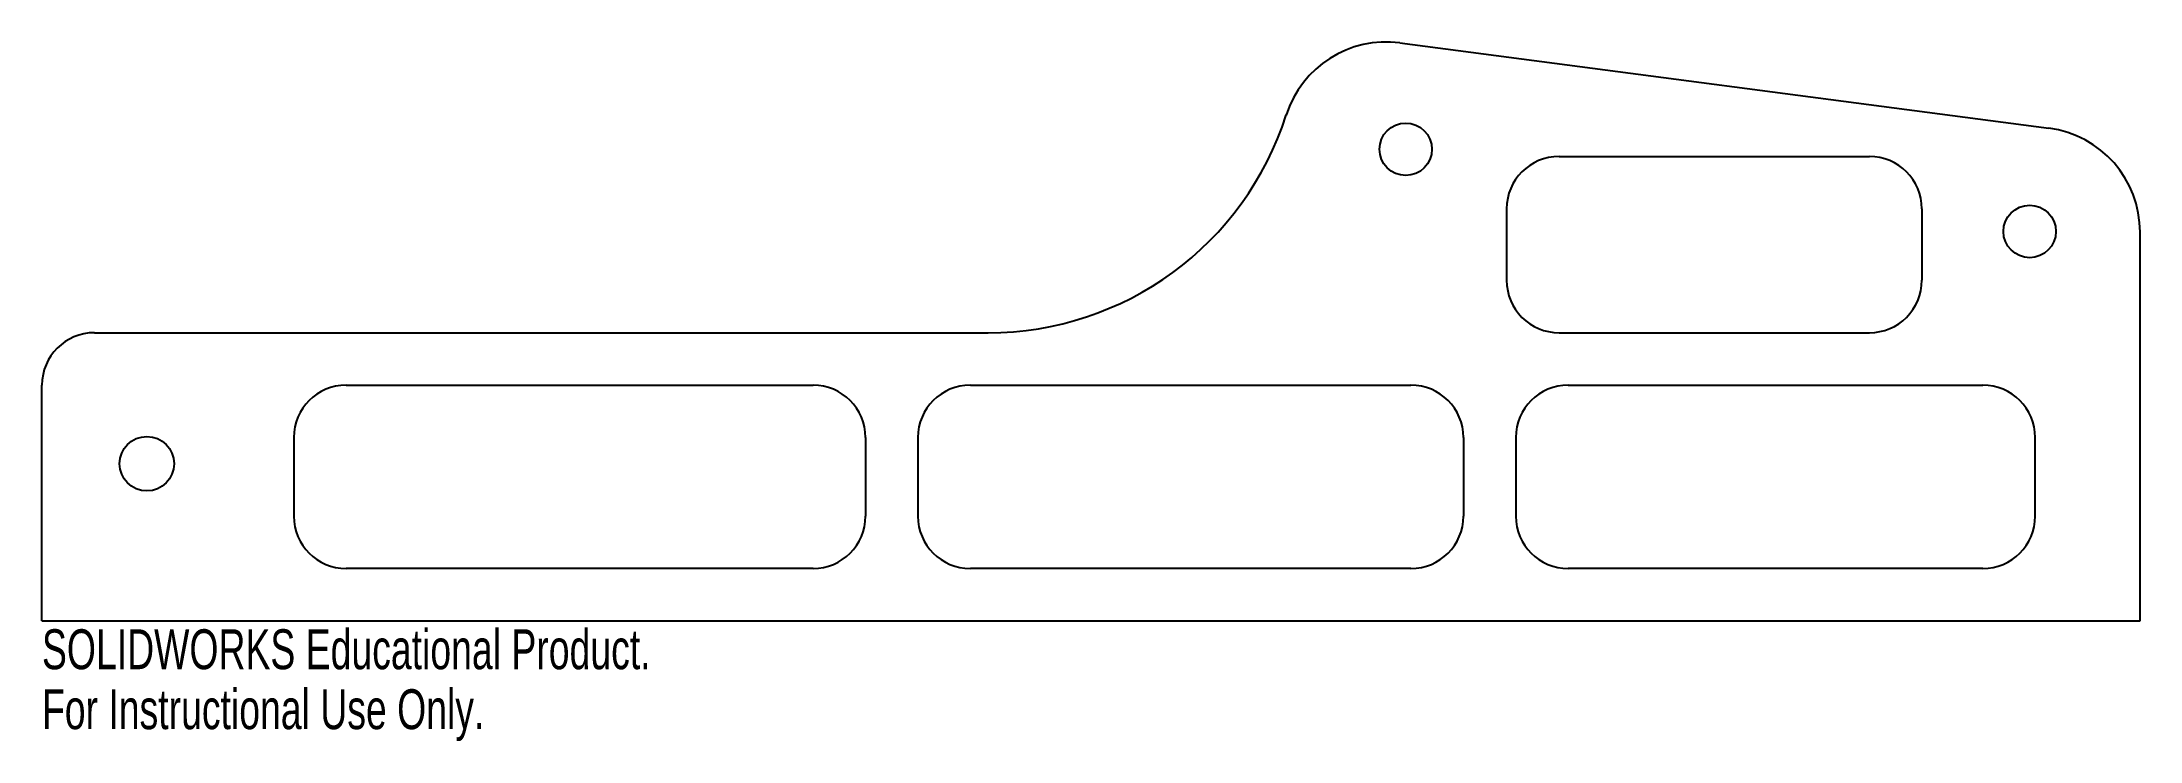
# Model space of a CAD drawing. Header units: inches. Extents: x -10 to 0, y -0.6 to 2.8.
import ezdxf

# ---------------------------------------------------------------- set-up
doc = ezdxf.new("R2010")
doc.units = ezdxf.units.IN
doc.header["$MEASUREMENT"] = 0
doc.styles.add('SLDTEXTSTYLE0', font='TXT', dxfattribs={"width": 0.7})

msp = doc.modelspace()

# ---------------------------------------------------------------- linework, layer by layer
at = {"color": 7, "linetype": 'Continuous', "lineweight": 25}
for p, q in [((-3.528, 2.758), (-0.435, 2.351)), ((-2.769, 2.216), (-1.29, 2.216)), ((-3.019, 1.966), (-3.019, 1.625)), ((-1.04, 1.966), (-1.04, 1.625)), ((0, 0), (0, 1.855)), ((-9.75, 1.375), (-5.49, 1.375)), ((-2.769, 1.375), (-1.29, 1.375)), ((-10, 0), (-10, 1.125)), ((-8.55, 1.125), (-6.325, 1.125)), ((-5.575, 1.125), (-3.475, 1.125)), ((-2.725, 1.125), (-0.75, 1.125)), ((-8.8, 0.875), (-8.8, 0.5)), ((-6.075, 0.875), (-6.075, 0.5)), ((-5.825, 0.875), (-5.825, 0.5)), ((-3.225, 0.875), (-3.225, 0.5)), ((-2.975, 0.875), (-2.975, 0.5)), ((-0.5, 0.5), (-0.5, 0.875)), ((-6.325, 0.25), (-8.55, 0.25)), ((-3.475, 0.25), (-5.575, 0.25)), ((-0.75, 0.25), (-2.725, 0.25)), ((-10, 0), (0, 0))]:
    msp.add_line(p, q, dxfattribs=at)
for centre, radius in [((-3.5, 2.25), 0.125), ((-0.526, 1.858), 0.125), ((-9.5, 0.75), 0.13)]:
    msp.add_circle(centre, radius, dxfattribs=at)
for centre, radius, start, end in [((-3.593, 2.262), 0.5, 82.5, 162.3704), ((-5.49, 2.865), 1.49, 270, 342.3704), ((-0.5, 1.855), 0.5, 0, 82.5), ((-2.769, 1.966), 0.25, 90, 180), ((-1.29, 1.966), 0.25, 0, 90), ((-2.769, 1.625), 0.25, 180, 270), ((-1.29, 1.625), 0.25, 270, 0), ((-9.75, 1.125), 0.25, 90, 180), ((-8.55, 0.875), 0.25, 90, 180), ((-6.325, 0.875), 0.25, 0, 90), ((-5.575, 0.875), 0.25, 90, 180), ((-3.475, 0.875), 0.25, 0, 90), ((-2.725, 0.875), 0.25, 90, 180), ((-0.75, 0.875), 0.25, 0, 90), ((-8.55, 0.5), 0.25, 180, 270), ((-6.325, 0.5), 0.25, 270, 0), ((-5.575, 0.5), 0.25, 180, 270), ((-3.475, 0.5), 0.25, 270, 0), ((-2.725, 0.5), 0.25, 180, 270), ((-0.75, 0.5), 0.25, 270, 0)]:
    msp.add_arc(centre, radius, start, end, dxfattribs=at)

# ---------------------------------------------------------------- texts
at = {"color": 7, "linetype": 'Continuous', "char_height": 0.1903, "attachment_point": 1, "style": 'SLDTEXTSTYLE0'}
for s, insert in [('SOLIDWORKS Educational Product.', (-10, -0.04)), ('For Instructional Use Only.', (-10, -0.326))]:
    msp.add_mtext(s, dxfattribs=dict(at, insert=insert))

doc.saveas('drawing.dxf')
